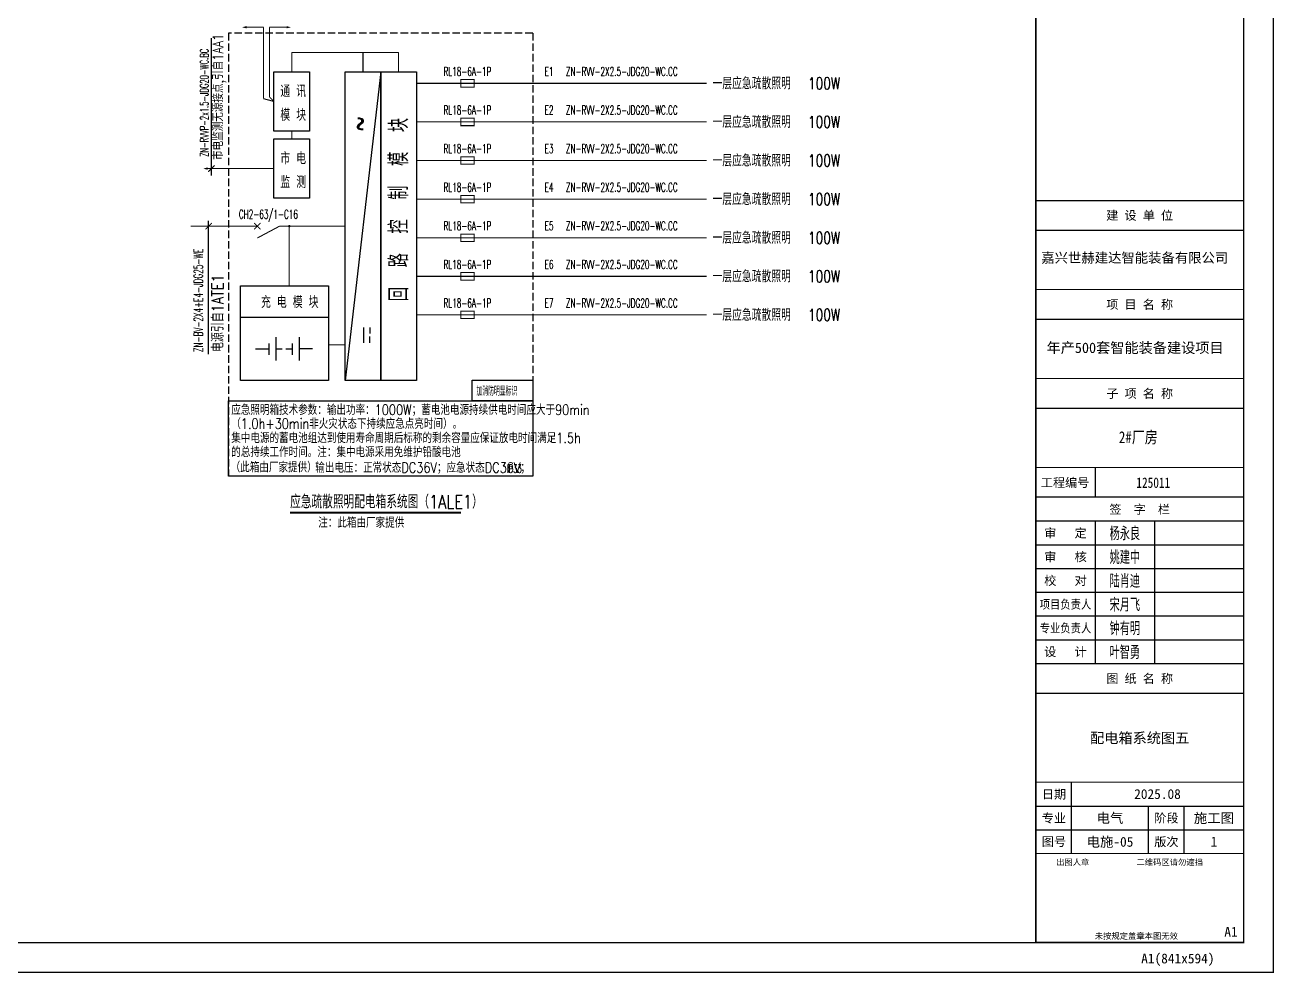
# Model space of a CAD drawing. Extents: x -1396510 to 1250330, y -1892470 to 1623980.
# Drawn here: x -519340 to -477265, y -675765 to -643834 of the extents above; entities that cross this region are included whole.
import ezdxf
from ezdxf.enums import TextEntityAlignment as Align

# ---------------------------------------------------------------- set-up
doc = ezdxf.new("R2010")
doc.units = 0
doc.header["$LTSCALE"] = 1000
doc.header["$MEASUREMENT"] = 0
doc.linetypes.add('DASH', pattern=[0.35, 0.25, -0.1])
doc.layers.get('Defpoints').update_dxf_attribs({"color": 210})
for name, color, linetype in [('0-cxFrame', 155, 'Continuous'), ('qianming', 155, 'Continuous'), ('TEL_SYMB', 3, 'Continuous'), ('TEL_TEXT', 7, 'Continuous'), ('电气系统图', 7, 'Continuous'), ('系统标准字体', 2, 'Continuous'), ('经纶图框—文字', 3, 'Continuous')]:
    doc.layers.add(name, color=color, linetype=linetype)
doc.layers.add('0-cxText', color=131, linetype='Continuous', lineweight=25)
doc.styles.add('_TEL_DIM', font='SIMPLEX', dxfattribs={"width": 0.8, "height": 3.5, "bigfont": 'HZTXT'})
doc.styles.add('BZHZ', font='bzxw', dxfattribs={"width": 0.8, "bigfont": 'bzhz'})
doc.styles.add('cx_biaoti', font='')
doc.styles.add('cx_tuming', font='simhei.ttf')
doc.styles.add('cx_tuqian1', font='')
doc.styles.add('TKJY_宋体', font='', dxfattribs={"width": 0.8})
doc.styles.add('系统-280', font='romanc.shx', dxfattribs={"width": 0.8, "height": 280, "bigfont": 'GBHZFS.shx'})
doc.styles.add('黑体', font='simhei.ttf', dxfattribs={"height": 12})
doc.styles.get('cx_biaoti').set_extended_font_data('SimSun')
doc.styles.get('cx_tuqian1').set_extended_font_data('SimSun')
doc.styles.get('TKJY_宋体').set_extended_font_data('SimSun')

# ---------------------------------------------------------------- blocks, each defined once
blk = doc.blocks.new('充电模块')
for p, q in [((0, 2135), (2964, 2135)), ((1192, 1464), (1192, 672)), ((1192, 1464), (1192, 672)), ((1976, 1464), (1976, 672)), ((509, 1068), (955, 1068)), ((955, 1249), (955, 867)), ((1192, 1068), (1399, 1068)), ((1532, 1068), (1740, 1068)), ((1740, 1249), (1740, 867)), ((2423, 1068), (1976, 1068))]:
    blk.add_line(p, q)
blk.add_lwpolyline([(0, 3189), (2964, 3189), (2964, 0), (0, 0)], close=True)
at = {"style": '_TEL_DIM', "width": 0.75}
blk.add_text('充 电 模 块', height=400, dxfattribs=at).set_placement((691, 2442))
blk = doc.blocks.new('回路控制模块')
for p, q in [((1200, 10400), (0, 0)), ((630, 1271), (630, 1788)), ((830, 1788), (830, 1580)), ((830, 1271), (830, 1480))]:
    blk.add_line(p, q)
for points in [[(0, 10400), (1200, 10400), (1200, 0), (0, 0)], [(1200, 10400), (2400, 10400), (2400, 0), (1200, 0)]]:
    blk.add_lwpolyline(points, close=True)
at = {"style": '_TEL_DIM', "width": 0.75}
for s, p in [('~', (787, 8393)), ('回  路  控  制  模  块', (2124, 2675))]:
    blk.add_text(s, height=640, rotation=90, dxfattribs=at).set_placement(p)
blk = doc.blocks.new('通讯模块')
blk.add_lwpolyline([(0, 2000), (1200, 2000), (1200, 0), (0, 0)], close=True)
at = {"style": '_TEL_DIM', "width": 0.75}
for s, p in [('通 讯', (216, 1147)), ('模 块', (216, 347))]:
    blk.add_text(s, height=400, dxfattribs=at).set_placement(p)
blk = doc.blocks.new('$TelecSys$00000098')
blk.add_solid([(0.5, 0), (-0.5, 0.26), (-0.5, -0.26)])
blk = doc.blocks.new('zjcx_lan_qianzi(Dragon)')
for p, q in [((-7000, 4800), (0, 4800)), ((-5000, 4800), (-5000, 0)), ((-3000, 4800), (-3000, 0)), ((-7000, 4000), (0, 4000)), ((-7000, 3200), (0, 3200)), ((-7000, 2400), (0, 2400)), ((-7000, 1600), (0, 1600)), ((-7000, 800), (0, 800))]:
    blk.add_line(p, q)
at = {"const_width": 30}
blk.add_lwpolyline([(-7000, 5600), (0, 5600)], dxfattribs=at)
blk.add_lwpolyline([(-7000, 5600), (0, 5600), (0, 0), (-7000, 0)], close=True, dxfattribs=at)
at = {"style": 'cx_biaoti'}
for s, p in [('签  字  栏', (-3500, 5200)), ('审   定', (-6000, 4400)), ('审   核', (-6000, 3600)), ('校   对', (-6000, 2800)), ('设   计', (-6000, 400))]:
    blk.add_text(s, height=300, dxfattribs=at).set_placement(p, align=Align.MIDDLE)
at = {"style": 'cx_biaoti', "width": 0.85}
for s, p in [('项目负责人', (-6000, 2000)), ('专业负责人', (-6000, 1200))]:
    blk.add_text(s, height=300, dxfattribs=at).set_placement(p, align=Align.MIDDLE)
blk = doc.blocks.new('T-签字(Dragon)')
at = {"layer": '0-cxFrame'}
blk.add_blockref('zjcx_lan_qianzi(Dragon)', (0, 0), dxfattribs=at)
at = {"layer": 'qianming', "style": 'BZHZ', "width": 0.8}
for s, p in [('杨永良', (-4000, 4400)), ('姚建中', (-4000, 3600)), ('陆肖迪', (-4000, 2800)), ('宋月飞', (-4000, 2000)), ('钟有明', (-4000, 1200)), ('叶智勇', (-4000, 400))]:
    blk.add_text(s, height=450, dxfattribs=at).set_placement(p, align=Align.MIDDLE)
blk = doc.blocks.new('zjcx_lan_tuming(Dragon)')
for p, q in [((-7000, 8400), (0, 8400)), ((-5800, 3000), (-5800, 5400)), ((-7000, 4600), (0, 4600)), ((-3200, 3000), (-3200, 4600)), ((-2000, 3000), (-2000, 4600)), ((-7000, 3800), (0, 3800))]:
    blk.add_line(p, q)
at = {"const_width": 30}
for points in [[(-7000, 9400), (0, 9400)], [(-7000, 5400), (0, 5400)], [(-7000, 3000), (0, 3000)], [(-7000, 0), (0, 0)]]:
    blk.add_lwpolyline(points, dxfattribs=at)
blk.add_lwpolyline([(-7000, 9400), (0, 9400), (0, 0), (-7000, 0)], close=True)
at = {"style": 'cx_biaoti'}
for s, p in [('图 纸 名 称', (-3500, 8900)), ('日期', (-6388, 5000)), ('专业', (-6388, 4200)), ('阶段', (-2600, 4200)), ('图号', (-6388, 3400)), ('版次', (-2600, 3400))]:
    blk.add_text(s, height=300, dxfattribs=at).set_placement(p, align=Align.MIDDLE)
for s, p in [('出图人章', (-6316, 2607)), ('二维码区请勿遮挡', (-3609, 2607)), ('未按规定盖章本图无效', (-5013, 120))]:
    blk.add_text(s, height=200, dxfattribs=at).set_placement(p)
blk = doc.blocks.new('T-图签(Dragon)')
blk.add_blockref('zjcx_lan_tuming(Dragon)', (0, 0))
at = {"color": 3, "style": 'cx_biaoti'}
for s, p in [('2025.08', (-2900, 5000)), ('电气', (-4500, 4200)), ('施工图', (-1000, 4200))]:
    blk.add_text(s, height=330, dxfattribs=at).set_placement(p, align=Align.MIDDLE)
blk = doc.blocks.new('zjcx_lan_xiangmu(Dragon)')
for p, q in [((-7000, 9000), (0, 9000)), ((-7000, 6000), (0, 6000)), ((-7000, 3000), (0, 3000)), ((-5000, 1000), (-5000, 0))]:
    blk.add_line(p, q)
at = {"const_width": 30}
for points in [[(-7000, 10000), (0, 10000)], [(-7000, 7000), (0, 7000)], [(-7000, 7000), (0, 7000)], [(-7000, 4000), (0, 4000)], [(-7000, 4000), (0, 4000)], [(-7000, 1000), (0, 1000)], [(-7000, 0), (0, 0)]]:
    blk.add_lwpolyline(points, dxfattribs=at)
blk.add_lwpolyline([(-7000, 10000), (0, 10000), (0, 0), (-7000, 0)], close=True)
at = {"style": 'cx_biaoti'}
for s, p in [('建 设 单 位', (-3500, 9500)), ('项 目 名 称', (-3500, 6500)), ('子 项 名 称', (-3500, 3500)), ('工程编号', (-6013, 500))]:
    blk.add_text(s, height=300, dxfattribs=at).set_placement(p, align=Align.MIDDLE)
blk = doc.blocks.new('T-项目(Dragon)')
blk.add_blockref('zjcx_lan_xiangmu(Dragon)', (0, 0))
at = {"color": 3, "style": 'cx_tuming'}
for s, height, p in [('嘉兴世赫建达智能装备有限公司', 330, (-6816, 7901)), ('年产500套智能装备建设项目 ', 350, (-6638, 4859))]:
    blk.add_text(s, height=height, dxfattribs=at).set_placement(p)
at = {"layer": '经纶图框—文字', "color": 4, "style": 'TKJY_宋体', "width": 0.8}
blk.add_text('125011', height=350, dxfattribs=at).set_placement((-3042, 316), align=Align.CENTER)
blk = doc.blocks.new('zjcx_T1(Dragon)')
at = {"layer": '0-cxFrame', "const_width": 50}
blk.add_lwpolyline([(-7000, 0), (0, 0), (0, 57400), (-7000, 57400)], close=True, dxfattribs=at)
at = {"layer": '0-cxFrame'}
for name, p in [('T-项目(Dragon)', (0, 15000)), ('T-签字(Dragon)', (0, 9400)), ('T-图签(Dragon)', (0, 0))]:
    blk.add_blockref(name, p, dxfattribs=at)
blk = doc.blocks.new('TK22.A1 L(Dragon)')
at = {"layer": '0-cxFrame', "color": 7, "const_width": 0.5}
blk.add_lwpolyline([(0, 0), (-841, 0), (-841, 594), (0, 594)], close=True, dxfattribs=at)
at = {"layer": '0-cxFrame', "const_width": 0.5}
for points in [[(-80, 10), (-821, 10), (-821, 584), (-80, 584)], [(-10, 10), (-80, 10), (-80, 584), (-10, 584)]]:
    blk.add_lwpolyline(points, close=True, dxfattribs=at)
at = {"layer": '0-cxFrame', "xscale": 0.01, "yscale": 0.01, "zscale": 0.01}
blk.add_blockref('zjcx_T1(Dragon)', (-10, 10), dxfattribs=at)
at = {"style": '黑体', "flags": 4}
blk.add_attdef('图幅', text='', height=3.3, dxfattribs=at).set_placement((-40, 3), align=Align.RIGHT)
at = {"layer": '0-cxFrame', "style": '黑体'}
blk.add_text('(841x594)', height=3.3, dxfattribs=at).set_placement((-40, 3))
at = {"layer": '0-cxText', "flags": 4}
for tag, height, style, p in [('建设单位', 3.5, 'cx_tuming', (-45, 240)), ('项目名称', 3.5, 'cx_tuming', (-45, 210)), ('子项名称', 3.5, 'cx_tuming', (-45, 180)), ('工程编号', 3.3, 'cx_tuqian1', (-35, 165)), ('图名1', 3.5, 'cx_tuming', (-45, 87)), ('图名2', 3.5, 'cx_tuming', (-45, 79)), ('图名3', 3.5, 'cx_tuming', (-45, 71)), ('出图日期', 3.3, 'cx_tuqian1', (-39, 60)), ('专业', 3.3, 'cx_tuqian1', (-55, 52)), ('图号', 3.3, 'cx_tuqian1', (-55, 44)), ('版次', 3.3, 'cx_tuqian1', (-20, 44))]:
    blk.add_attdef(tag, text='', height=height, dxfattribs=dict(at, style=style)).set_placement(p, align=Align.MIDDLE)
at = {"layer": 'Defpoints', "color": 6, "flags": 4}
for tag, height, style, p in [('tufu', 3.3, '黑体', (-12, 12)), ('dwfname', 4, 'cx_tuqian1', (-80, 3))]:
    blk.add_attdef(tag, text='', height=height, dxfattribs=dict(at, style=style)).set_placement(p, align=Align.RIGHT)

msp = doc.modelspace()

# ---------------------------------------------------------------- linework, layer by layer
for points in [[(-510953.8, -647670.9), (-509753.8, -647670.9), (-509753.8, -649670.9), (-510953.8, -649670.9)], [(-504273.2, -655793), (-502236.7, -655793), (-502236.7, -656491), (-504273.2, -656491)], [(-512480.3, -656491), (-502236.7, -656491), (-502236.7, -659035.6), (-512480.3, -659035.6)]]:
    msp.add_lwpolyline(points, close=True)
at = {"layer": 'TEL_SYMB', "const_width": 70}
msp.add_lwpolyline([(-510409, -660256.5), (-504656.6, -660256.5)], dxfattribs=at)
at = {"layer": '电气系统图', "color": 1, "linetype": 'DASH'}
for p, q in [((-502236.7, -644110), (-512480.3, -644110)), ((-512480.3, -644110), (-512480.3, -659035.6)), ((-502236.7, -644110), (-502236.7, -659035.6)), ((-502236.7, -659035.6), (-512480.3, -659035.6))]:
    msp.add_line(p, q, dxfattribs=at)
at = {"layer": '电气系统图'}
for p, q in [((-513062.3, -648901.9), (-513062.3, -644279.8)), ((-513153.8, -654922.3), (-513153.8, -650426.2))]:
    msp.add_line(p, q, dxfattribs=at)
at = {"layer": '电气系统图', "linetype": 'DASH', "const_width": 35}
for points in [[(-511877.7, -643910), (-511303.8, -643910)], [(-511303.8, -646316.2), (-511303.8, -643910)], [(-511103.8, -646260), (-511103.8, -643910)], [(-511103.8, -643910), (-510530, -643910)], [(-506753.8, -644760), (-510353.8, -644760)], [(-510353.8, -644760), (-510353.8, -645410)], [(-507953.8, -645410), (-507953.8, -644760)], [(-506753.8, -645410), (-506753.8, -644760)], [(-510953.8, -646410), (-511103.8, -646260)], [(-510953.8, -646410), (-511303.8, -646316.2)], [(-510353.8, -647410), (-510353.8, -647670.9)], [(-513186, -648670.9), (-510953.8, -648670.9)]]:
    msp.add_lwpolyline(points, dxfattribs=at)
at = {"layer": '电气系统图', "const_width": 35}
for points in [[(-506153.8, -645799.6), (-504811.7, -645799.6)], [(-504061.7, -645799.6), (-496380.6, -645799.6)], [(-506153.8, -647099.6), (-504811.7, -647099.6)], [(-504061.7, -647099.6), (-496380.6, -647099.6)], [(-513168.3, -648777), (-512956.2, -648564.8)], [(-506153.8, -648399.6), (-504811.7, -648399.6)], [(-504061.7, -648399.6), (-496380.6, -648399.6)], [(-506153.8, -649699.6), (-504811.7, -649699.6)], [(-504061.7, -649699.6), (-496380.6, -649699.6)], [(-513761.5, -650610), (-511514.7, -650610)], [(-513259.9, -650716.1), (-513047.7, -650503.9)], [(-511620.7, -650716.1), (-511408.6, -650503.9)], [(-511620.7, -650503.9), (-511408.6, -650716.1)], [(-510764.7, -650610), (-511514.7, -651010)], [(-508553.8, -650610), (-510764.7, -650610)], [(-510436.7, -652621.4), (-510436.7, -650610)], [(-506153.8, -650999.6), (-504811.7, -650999.6)], [(-504061.7, -650999.6), (-496380.6, -650999.6)], [(-506153.8, -652299.6), (-504811.7, -652299.6)], [(-504061.7, -652299.6), (-496380.6, -652299.6)], [(-506153.8, -653599.6), (-504811.7, -653599.6)], [(-504061.7, -653599.6), (-496380.6, -653599.6)], [(-509116.5, -654603.5), (-508553.8, -654603.5)]]:
    msp.add_lwpolyline(points, dxfattribs=at)
at = {"layer": '电气系统图', "color": 3, "const_width": 35}
for points in [[(-504061.7, -645799.6), (-504811.7, -645799.6)], [(-504061.7, -647099.6), (-504811.7, -647099.6)], [(-504061.7, -648399.6), (-504811.7, -648399.6)], [(-504061.7, -649699.6), (-504811.7, -649699.6)], [(-504061.7, -650999.6), (-504811.7, -650999.6)], [(-504061.7, -652299.6), (-504811.7, -652299.6)], [(-504061.7, -653599.6), (-504811.7, -653599.6)]]:
    msp.add_lwpolyline(points, dxfattribs=at)
for points in [[(-504661.7, -645924.6), (-504211.7, -645924.6), (-504211.7, -645674.6), (-504661.7, -645674.6), (-504661.7, -645924.6)], [(-504661.7, -647224.6), (-504211.7, -647224.6), (-504211.7, -646974.6), (-504661.7, -646974.6), (-504661.7, -647224.6)], [(-504661.7, -648524.6), (-504211.7, -648524.6), (-504211.7, -648274.6), (-504661.7, -648274.6), (-504661.7, -648524.6)], [(-504661.7, -649824.6), (-504211.7, -649824.6), (-504211.7, -649574.6), (-504661.7, -649574.6), (-504661.7, -649824.6)], [(-504661.7, -651124.6), (-504211.7, -651124.6), (-504211.7, -650874.6), (-504661.7, -650874.6), (-504661.7, -651124.6)], [(-504661.7, -652424.6), (-504211.7, -652424.6), (-504211.7, -652174.6), (-504661.7, -652174.6), (-504661.7, -652424.6)], [(-504661.7, -653724.6), (-504211.7, -653724.6), (-504211.7, -653474.6), (-504661.7, -653474.6), (-504661.7, -653724.6)]]:
    msp.add_lwpolyline(points, close=True, dxfattribs=at)
at = {"layer": '电气系统图', "const_width": 35}
msp.add_lwpolyline([(-510461.7, -650610, 1), (-510411.7, -650610, 1)], format="xyb", close=True, dxfattribs=at)

# ---------------------------------------------------------------- block references
at = {"layer": '0-cxFrame'}
ref = msp.add_blockref('TK22.A1 L(Dragon)', (-477290, -675740), dxfattribs=dict(at, xscale=100, yscale=100, zscale=100))
ref.add_attrib('图名2', '配电箱系统图五', dxfattribs={"layer": '0-cxText', "height": 350, "style": 'cx_tuming'}).set_placement((-481790, -667840), align=Align.MIDDLE)
ref.add_attrib('图号', '电施-05', dxfattribs={"layer": '0-cxText', "height": 330, "style": 'cx_tuqian1'}).set_placement((-482790, -671340), align=Align.MIDDLE)
ref.add_attrib('版次', '1', dxfattribs={"layer": '0-cxText', "height": 330, "style": 'cx_tuqian1'}).set_placement((-479290, -671340), align=Align.MIDDLE)
ref.add_attrib('图幅', 'A1', dxfattribs={"layer": '0', "height": 330, "style": '黑体'}).set_placement((-481290, -675440), align=Align.RIGHT)
ref.add_attrib('tufu', 'A1', dxfattribs={"layer": 'Defpoints', "color": 6, "height": 330, "style": '黑体'}).set_placement((-478490, -674540), align=Align.RIGHT)
at = {"layer": '电气系统图', "linetype": 'DASH', "yscale": 150, "zscale": 150}
for p, xscale, rotation in [((-511952.7, -643910), 150, 180), ((-510455, -643910), -150, 180), ((-513261, -648670.9), 150, 179.9999999999999)]:
    msp.add_blockref('$TelecSys$00000098', p, dxfattribs=dict(at, xscale=xscale, rotation=rotation))
at = {"layer": '电气系统图'}
for name, p in [('通讯模块', (-510953.8, -647410)), ('回路控制模块', (-508553.8, -655810)), ('充电模块', (-512080.3, -655810))]:
    msp.add_blockref(name, p, dxfattribs=at)

# ---------------------------------------------------------------- texts
at = {"style": '_TEL_DIM', "width": 0.75}
for s, p in [('市 电', (-510737.6, -648523.8)), ('监 测', (-510737.6, -649323.8))]:
    msp.add_text(s, height=400, dxfattribs=at).set_placement(p)
at = {"layer": 'TEL_SYMB', "color": 7, "style": '_TEL_DIM', "width": 0.8}
msp.add_text('应急疏散照明配电箱系统图（1ALE1）', height=450, dxfattribs=at).set_placement((-510409, -660116.5))
at = {"layer": 'TEL_TEXT', "style": '_TEL_DIM'}
for s, height, width, p in [('ZN-RVVP-2x1.5-JDG20-WC.BC', 280, 0.6, (-513163.3, -648277.7)), ('市电监测无源接点,引自1AA1', 350, 0.8, (-512666.7, -648379.6))]:
    msp.add_text(s, height=height, rotation=90, dxfattribs=dict(at, width=width)).set_placement(p)
at = {"layer": 'TEL_TEXT', "color": 1, "style": '_TEL_DIM', "width": 0.8}
for s, p in [('应急照明箱技术参数：输出功率：1000W；蓄电池电源持续供电时间应大于90min', (-512391.8, -656967.9)), ('（1.0h+30min非火灾状态下持续应急点亮时间）。', (-512391.8, -657438)), ('集中电源的蓄电池组达到使用寿命周期后标称的剩余容量应保证放电时间满足1.5h ', (-512391.8, -657917.6)), ('的总持续工作时间。注：集中电源采用免维护铅酸电池', (-512391.8, -658390.7))]:
    msp.add_text(s, height=350, dxfattribs=at).set_placement(p)
at = {"layer": 'TEL_TEXT', "style": '_TEL_DIM'}
for s, height, width, p in [('（此箱由厂家提供）', 350, 0.8, (-512411.2, -658900.3)), ('输出电压：正常状态DC36V；应急状态DC36V；', 350, 0.8, (-509560.4, -658914.9)), ('IP33', 280, 0.6, (-503103.7, -658918.7)), ('注：此箱由厂家提供', 350, 0.8, (-509462, -660768.1))]:
    msp.add_text(s, height=height, dxfattribs=dict(at, width=width)).set_placement(p)
at = {"layer": '电气系统图', "color": 0, "style": '_TEL_DIM', "width": 0.6}
for p in [(-504436.7, -645549.6), (-504436.7, -646849.6), (-504436.7, -648149.6), (-504436.7, -649449.6), (-504436.7, -650749.6), (-504436.7, -652049.6), (-504436.7, -653349.6)]:
    msp.add_text('RL18-6A-1P', height=300, dxfattribs=at).set_placement(p, align=Align.CENTER)
at = {"layer": '电气系统图', "style": '_TEL_DIM'}
for s, height, width, p in [('E1', 300, 0.6, (-501836.7, -645549.6)), ('ZN-RVV-2X2.5-JDG20-WC.CC', 300, 0.6, (-501117.8, -645549.6)), ('一层应急疏散照明', 400, 0.75, (-496180.6, -645999.6)), ('100W', 400, 0.75, (-492963.9, -645999.6)), ('E2', 300, 0.6, (-501836.7, -646849.6)), ('ZN-RVV-2X2.5-JDG20-WC.CC', 300, 0.6, (-501117.8, -646849.6)), ('一层应急疏散照明', 400, 0.75, (-496180.6, -647299.6)), ('100W', 400, 0.75, (-492963.9, -647299.6)), ('E3', 300, 0.6, (-501836.7, -648149.6)), ('ZN-RVV-2X2.5-JDG20-WC.CC', 300, 0.6, (-501117.8, -648149.6)), ('一层应急疏散照明', 400, 0.75, (-496180.6, -648599.6)), ('100W', 400, 0.75, (-492963.9, -648599.6)), ('E4', 300, 0.6, (-501836.7, -649449.6)), ('ZN-RVV-2X2.5-JDG20-WC.CC', 300, 0.6, (-501117.8, -649449.6)), ('一层应急疏散照明', 400, 0.75, (-496180.6, -649899.6)), ('100W', 400, 0.75, (-492963.9, -649899.6)), ('E5', 300, 0.6, (-501836.7, -650749.6)), ('ZN-RVV-2X2.5-JDG20-WC.CC', 300, 0.6, (-501117.8, -650749.6)), ('一层应急疏散照明', 400, 0.75, (-496180.6, -651199.6)), ('100W', 400, 0.75, (-492963.9, -651199.6)), ('E6', 300, 0.6, (-501836.7, -652049.6)), ('ZN-RVV-2X2.5-JDG20-WC.CC', 300, 0.6, (-501117.8, -652049.6)), ('一层应急疏散照明', 400, 0.75, (-496180.6, -652499.6)), ('100W', 400, 0.75, (-492963.9, -652499.6)), ('E7', 300, 0.6, (-501836.7, -653349.6)), ('ZN-RVV-2X2.5-JDG20-WC.CC', 300, 0.6, (-501117.8, -653349.6)), ('一层应急疏散照明', 400, 0.75, (-496180.6, -653799.6)), ('100W', 400, 0.75, (-492963.9, -653799.6))]:
    msp.add_text(s, height=height, dxfattribs=dict(at, width=width)).set_placement(p)
at = {"layer": '电气系统图', "style": '_TEL_DIM', "width": 0.6}
msp.add_text('CH2-63/1-C16', height=300, dxfattribs=at).set_placement((-511139.6, -650360), align=Align.CENTER)
at = {"layer": '电气系统图', "style": '_TEL_DIM'}
for s, height, width, p in [('ZN-BV-2X4+E4-JDG25-WE', 300, 0.6, (-513353.8, -654851.2)), ('电源引自1ATE1', 400, 0.8, (-512647.7, -654851.2))]:
    msp.add_text(s, height=height, rotation=90, dxfattribs=dict(at, width=width)).set_placement(p)
at = {"layer": '系统标准字体', "color": 6, "style": '系统-280', "width": 0.7}
msp.add_text('加消防明显标识', height=280, dxfattribs=at).set_placement((-504130, -656319.4, -583.6))
at = {"layer": '经纶图框—文字', "style": 'TKJY_宋体', "width": 0.8}
msp.add_text('2#厂房', height=400, dxfattribs=at).set_placement((-481837.3, -657918.3), align=Align.CENTER)

doc.saveas('drawing.dxf')
